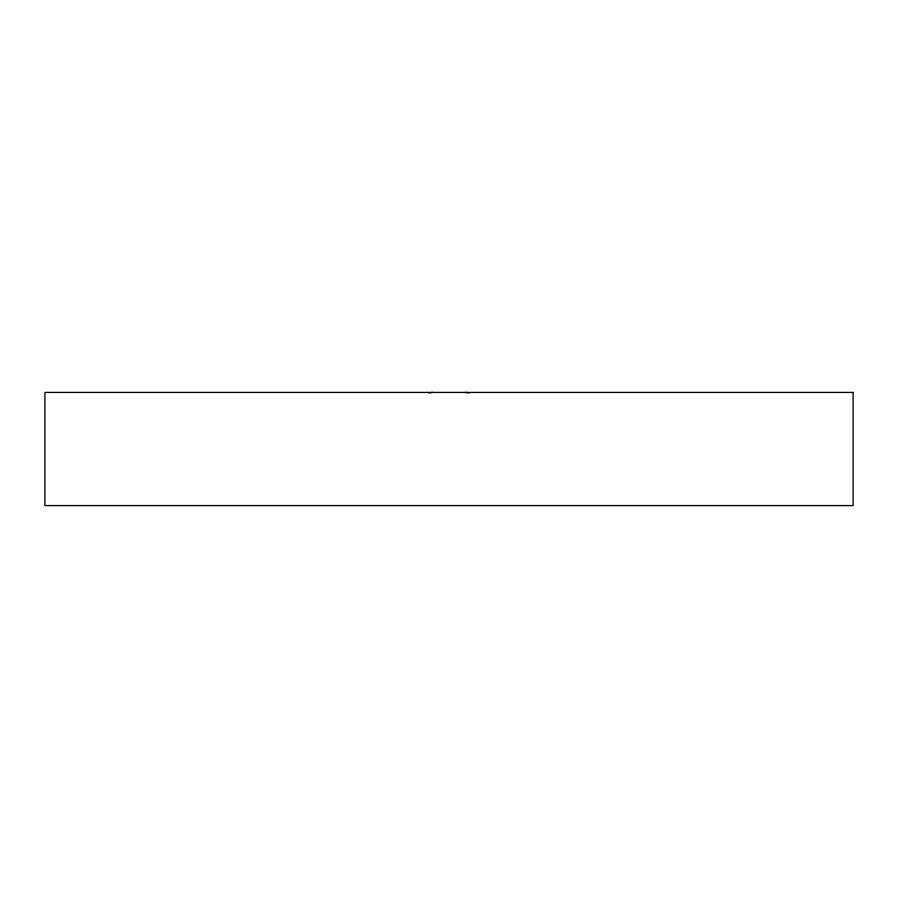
<?xml version="1.0" encoding="UTF-8"?>
<svg xmlns="http://www.w3.org/2000/svg" width="898" height="898" viewBox="0 0 898 898"><rect width="100%" height="100%" fill="white"/><g stroke="black" fill="none" stroke-linecap="round" stroke-linejoin="round"><path stroke-width="1.35" d="M428.672 392.897L432.836 392.426M465.164 392.426L469.328 392.897M853.1 392.426L44.9 392.426L44.9 505.574L853.1 505.574L853.1 392.426"/></g></svg>
